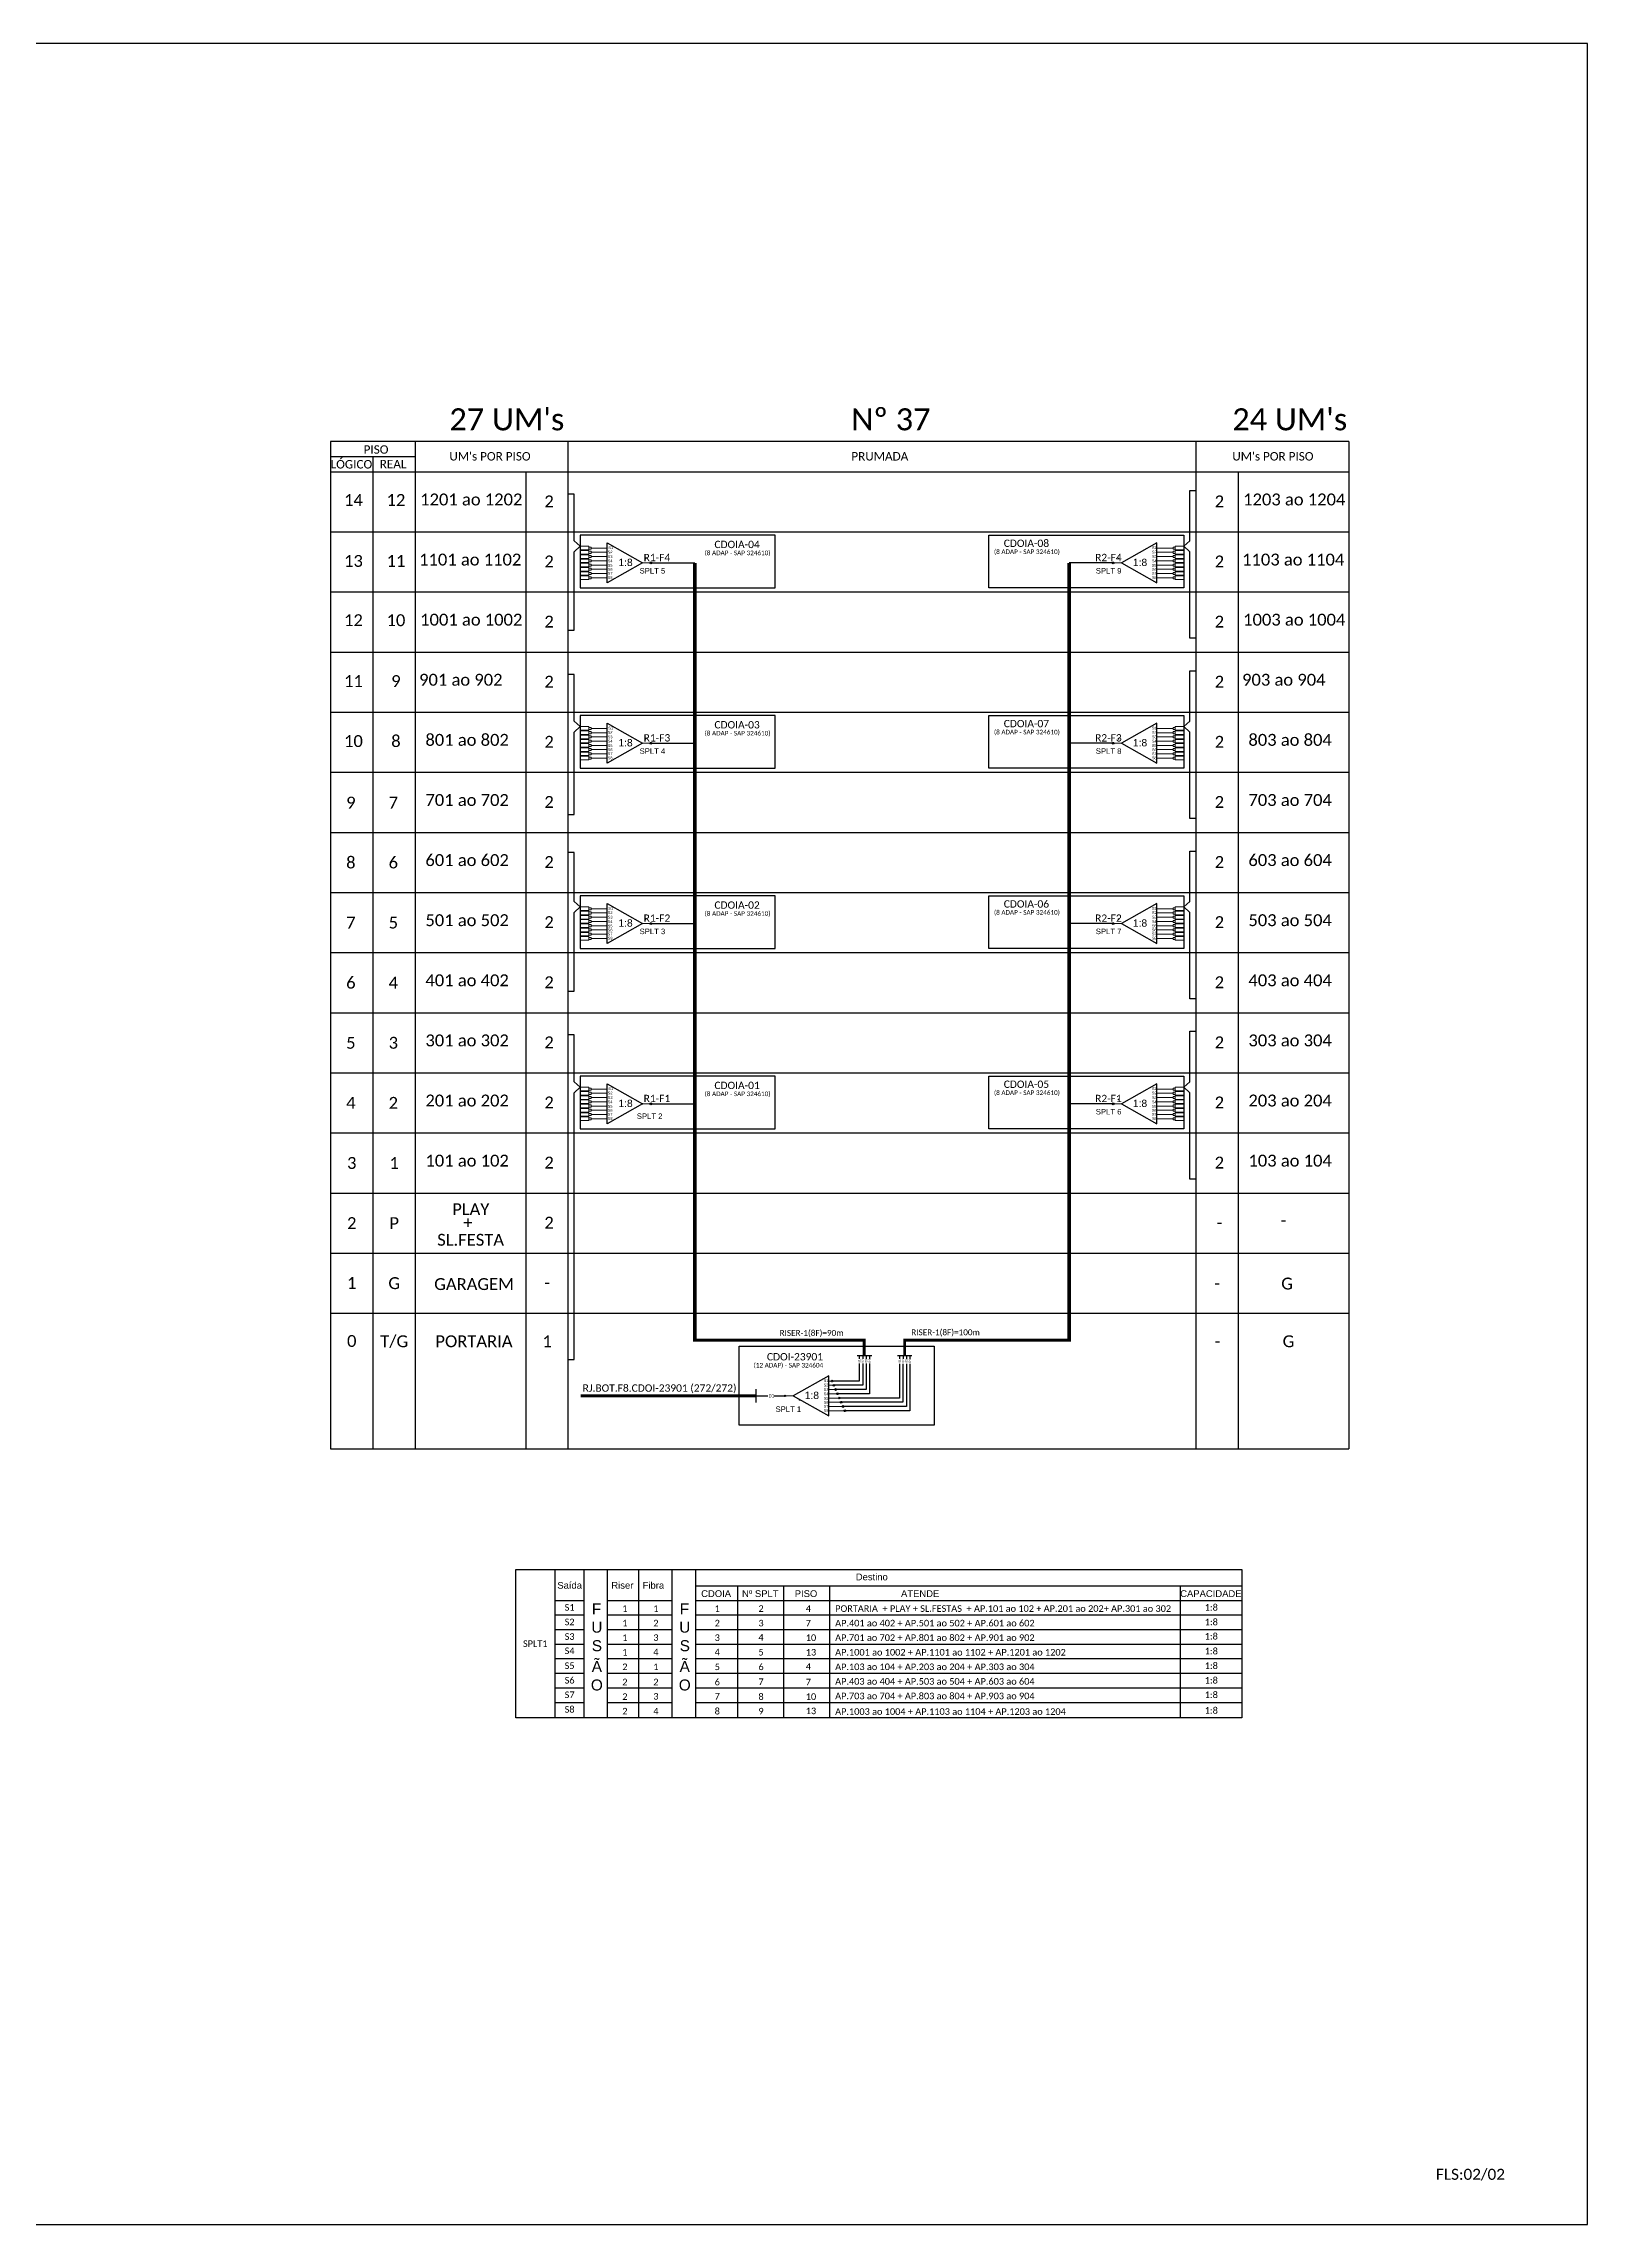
# Model space of a CAD drawing. Header units: metres. Extents: x -1286 to 457, y -500 to 94.
# Drawn here: x 36 to 457, y -500 to 94 of the extents above; entities that cross this region are included whole.
import ezdxf
from ezdxf.enums import TextEntityAlignment as Align

# ---------------------------------------------------------------- set-up
doc = ezdxf.new("R2010")
doc.units = ezdxf.units.M
doc.styles.add('ARIAL', font='arial.ttf')
doc.styles.add('WMF-Calibri0', font='calibri.ttf')

# ---------------------------------------------------------------- blocks, each defined once
blk = doc.blocks.new('SPLT_1-8_SC-APC')
at = {"color": 1}
blk.add_lwpolyline([(-7.37, -2.1), (-17.04, -7.55), (-7.37, -13), (-7.37, -2.1)], dxfattribs=at)
at = {"color": 3, "lineweight": 0}
for points in [[(-2.99, -3.51), (-7.37, -3.51)], [(-7.37, -4.66), (-2.99, -4.66)], [(-7.37, -5.82), (-2.99, -5.82)], [(-2.41, -3.02), (-2.41, -4)], [(-2.41, -3.02), (0, -3.02)], [(-2.41, -4), (0, -4)], [(-2.41, -4.17), (-2.41, -5.16)], [(-2.41, -4.17), (0, -4.17)], [(-2.41, -5.16), (0, -5.16)], [(-2.41, -5.32), (-2.41, -6.31)], [(-2.41, -5.32), (0, -5.32)], [(-7.37, -6.97), (-2.99, -6.97)], [(-7.37, -8.12), (-2.99, -8.12)], [(-7.37, -9.28), (-2.99, -9.28)], [(-7.37, -10.43), (-2.99, -10.43)], [(-7.37, -11.58), (-2.99, -11.58)], [(-2.41, -6.31), (0, -6.31)], [(-2.41, -6.48), (-2.41, -7.46)], [(-2.41, -6.48), (0, -6.48)], [(-2.41, -7.46), (0, -7.46)], [(-2.41, -7.63), (-2.41, -8.62)], [(-2.41, -7.63), (0, -7.63)], [(-2.41, -8.62), (0, -8.62)], [(-2.41, -8.78), (-2.41, -9.77)], [(-2.41, -8.78), (0, -8.78)], [(-2.41, -9.77), (0, -9.77)], [(-2.41, -9.94), (-2.41, -10.92)], [(-2.41, -9.94), (0, -9.94)], [(-2.41, -10.92), (0, -10.92)], [(-2.41, -11.09), (-2.41, -12.08)], [(-2.41, -11.09), (0, -11.09)], [(-2.41, -12.08), (0, -12.08)]]:
    blk.add_lwpolyline(points, dxfattribs=at)
for points in [[(-2.99, -3.22), (-2.41, -3.22), (-2.41, -3.8), (-2.99, -3.8)], [(-2.99, -4.38), (-2.41, -4.38), (-2.41, -4.95), (-2.99, -4.95)], [(-2.99, -5.53), (-2.41, -5.53), (-2.41, -6.1), (-2.99, -6.1)], [(-2.99, -6.68), (-2.41, -6.68), (-2.41, -7.26), (-2.99, -7.26)], [(-2.99, -7.84), (-2.41, -7.84), (-2.41, -8.41), (-2.99, -8.41)], [(-2.99, -8.99), (-2.41, -8.99), (-2.41, -9.56), (-2.99, -9.56)], [(-2.99, -10.14), (-2.41, -10.14), (-2.41, -10.72), (-2.99, -10.72)], [(-2.99, -11.3), (-2.41, -11.3), (-2.41, -11.87), (-2.99, -11.87)]]:
    blk.add_lwpolyline(points, close=True, dxfattribs=at)
at = {"color": 1, "lineweight": 0}
blk.add_lwpolyline([(-17.04, -7.55), (-19.26, -7.55)], dxfattribs=at)
at = {"color": 1, "style": 'ARIAL'}
for s, height, p in [('S1', 0.75, (-8.74, -3.78)), ('S2', 0.75, (-8.74, -4.97)), ('S3', 0.75, (-8.74, -6.18)), ('1:8', 2, (-13.91, -8.4)), ('S4', 0.75, (-8.74, -7.36)), ('S5', 0.75, (-8.74, -8.57)), ('S6', 0.75, (-8.74, -9.69)), ('S7', 0.75, (-8.74, -10.78)), ('S8', 0.75, (-8.74, -11.9))]:
    blk.add_text(s, height=height, dxfattribs=at).set_placement(p)
blk = doc.blocks.new('SPLITTER FUTURO')
blk.add_point((0, 0))
at = {"style": 'ARIAL', "text_generation_flag": 6, "flags": 4}
for tag, p, height in [('SPLT', (-6.22, -4.1), 1.5), ('INSTAL.', (-6.25, -6.09), 1.25)]:
    blk.add_attdef(tag, p, '', height=height, rotation=180, dxfattribs=at)
blk = doc.blocks.new('SPLT_1-8_SC-APC_ESQ')
at = {"color": 3, "lineweight": 0}
for points in [[(2.41, -3.02), (0, -3.02)], [(2.41, -4), (0, -4)], [(2.41, -4.17), (0, -4.17)], [(2.41, -5.16), (0, -5.16)], [(2.41, -5.32), (0, -5.32)], [(2.41, -3.02), (2.41, -4)], [(2.41, -4.17), (2.41, -5.16)], [(2.41, -5.32), (2.41, -6.31)], [(2.99, -3.51), (7.37, -3.51)], [(7.37, -4.66), (2.99, -4.66)], [(7.37, -5.82), (2.99, -5.82)], [(2.41, -6.31), (0, -6.31)], [(2.41, -6.48), (0, -6.48)], [(2.41, -7.46), (0, -7.46)], [(2.41, -7.63), (0, -7.63)], [(2.41, -8.62), (0, -8.62)], [(2.41, -8.78), (0, -8.78)], [(2.41, -9.77), (0, -9.77)], [(2.41, -9.94), (0, -9.94)], [(2.41, -10.92), (0, -10.92)], [(2.41, -11.09), (0, -11.09)], [(2.41, -6.48), (2.41, -7.46)], [(2.41, -7.63), (2.41, -8.62)], [(2.41, -8.78), (2.41, -9.77)], [(2.41, -9.94), (2.41, -10.92)], [(2.41, -11.09), (2.41, -12.08)], [(7.37, -6.97), (2.99, -6.97)], [(7.37, -8.12), (2.99, -8.12)], [(7.37, -9.28), (2.99, -9.28)], [(7.37, -10.43), (2.99, -10.43)], [(7.37, -11.58), (2.99, -11.58)], [(2.41, -12.08), (0, -12.08)]]:
    blk.add_lwpolyline(points, dxfattribs=at)
for points in [[(2.99, -3.22), (2.41, -3.22), (2.41, -3.8), (2.99, -3.8)], [(2.99, -4.38), (2.41, -4.38), (2.41, -4.95), (2.99, -4.95)], [(2.99, -5.53), (2.41, -5.53), (2.41, -6.1), (2.99, -6.1)], [(2.99, -6.68), (2.41, -6.68), (2.41, -7.26), (2.99, -7.26)], [(2.99, -7.84), (2.41, -7.84), (2.41, -8.41), (2.99, -8.41)], [(2.99, -8.99), (2.41, -8.99), (2.41, -9.56), (2.99, -9.56)], [(2.99, -10.14), (2.41, -10.14), (2.41, -10.72), (2.99, -10.72)], [(2.99, -11.3), (2.41, -11.3), (2.41, -11.87), (2.99, -11.87)]]:
    blk.add_lwpolyline(points, close=True, dxfattribs=at)
at = {"color": 1}
blk.add_lwpolyline([(7.37, -2.1), (17.04, -7.55), (7.37, -13), (7.37, -2.1)], dxfattribs=at)
at = {"color": 1, "lineweight": 0}
blk.add_lwpolyline([(17.04, -7.55), (19.26, -7.55)], dxfattribs=at)
at = {"color": 1, "style": 'ARIAL'}
for s, height, p in [('S3', 0.75, (7.55, -6.18)), ('S2', 0.75, (7.56, -4.97)), ('S1', 0.75, (7.7, -3.78)), ('S5', 0.75, (7.55, -8.57)), ('S4', 0.75, (7.55, -7.36)), ('S6', 0.75, (7.55, -9.69)), ('S7', 0.75, (7.55, -10.78)), ('S8', 0.75, (7.55, -11.9)), ('1:8', 2, (10.45, -8.4))]:
    blk.add_text(s, height=height, dxfattribs=at).set_placement(p)
blk = doc.blocks.new('SPLT_1-8_DIV_DIR')
h = blk.add_hatch(color=3)
h.dxf.hatch_style = 1
edge = h.paths.add_edge_path()
edge.add_arc((12.77, 4.04), 0.242, 0, 360)
h = blk.add_hatch(color=3)
h.dxf.hatch_style = 1
edge = h.paths.add_edge_path()
edge.add_arc((13.27, 2.88), 0.242, 0, 360)
h = blk.add_hatch(color=3)
h.dxf.hatch_style = 1
edge = h.paths.add_edge_path()
edge.add_arc((13.77, 1.73), 0.242, 0, 360)
h = blk.add_hatch(color=3)
h.dxf.hatch_style = 1
edge = h.paths.add_edge_path()
edge.add_arc((14.27, 0.58), 0.242, 0, 360)
h = blk.add_hatch(color=3)
h.dxf.hatch_style = 1
edge = h.paths.add_edge_path()
edge.add_arc((14.77, -0.58), 0.242, 0, 360)
h = blk.add_hatch(color=3)
h.dxf.hatch_style = 1
edge = h.paths.add_edge_path()
edge.add_arc((15.27, -1.73), 0.242, 0, 360)
h = blk.add_hatch(color=3)
h.dxf.hatch_style = 1
edge = h.paths.add_edge_path()
edge.add_arc((15.77, -2.88), 0.242, 0, 360)
h = blk.add_hatch(color=3)
h.dxf.hatch_style = 1
edge = h.paths.add_edge_path()
edge.add_arc((16.27, -4.04), 0.242, 0, 360)
at = {"color": 1, "lineweight": 0}
blk.add_lwpolyline([(2.22, 0), (0, 0)], dxfattribs=at)
at = {"color": 1}
blk.add_lwpolyline([(11.89, 5.45), (2.22, 0), (11.89, -5.45), (11.89, 5.45)], dxfattribs=at)
at = {"color": 7, "lineweight": 0}
for points in [[(12.77, 4.04), (11.89, 4.04)], [(11.89, 2.88), (13.27, 2.88)], [(11.89, 1.73), (13.77, 1.73)], [(11.89, 0.58), (14.27, 0.58)], [(11.89, -0.58), (14.77, -0.58)], [(11.89, -1.73), (15.27, -1.73)], [(11.89, -2.88), (15.77, -2.88)], [(11.89, -4.04), (16.27, -4.04)]]:
    blk.add_lwpolyline(points, dxfattribs=at)
at = {"color": 3}
for centre in [(12.77, 4.04), (13.27, 2.88), (13.77, 1.73), (14.27, 0.58), (14.77, -0.58), (15.27, -1.73), (15.77, -2.88), (16.27, -4.04)]:
    blk.add_circle(centre, 0.242, dxfattribs=at)
at = {"color": 1, "style": 'ARIAL'}
for s, height, p in [('1:8', 2, (5.35, -0.85)), ('S1', 0.75, (10.52, 3.77)), ('S2', 0.75, (10.52, 2.58)), ('S3', 0.75, (10.52, 1.37)), ('S4', 0.75, (10.52, 0.19)), ('S5', 0.75, (10.52, -1.02)), ('S6', 0.75, (10.52, -2.14)), ('S7', 0.75, (10.52, -3.24)), ('S8', 0.75, (10.52, -4.36))]:
    blk.add_text(s, height=height, dxfattribs=at).set_placement(p)
blk = doc.blocks.new('SPLITTER_')
blk.add_point((0, 0))
at = {"style": 'ARIAL', "flags": 4}
blk.add_attdef('SPLT', (0, -3.26), '', height=1.5, dxfattribs=at)

msp = doc.modelspace()

# ---------------------------------------------------------------- hatches: boundary and pattern name
h = msp.add_hatch(color=3)
h.dxf.hatch_style = 1
edge = h.paths.add_edge_path()
edge.add_arc((201.82, -47.26), 0.242, 0, 360)
h = msp.add_hatch(color=3)
h.dxf.hatch_style = 1
edge = h.paths.add_edge_path()
edge.add_arc((327.8, -47.26), 0.242, 0, 360)
h = msp.add_hatch(color=3)
h.dxf.hatch_style = 1
edge = h.paths.add_edge_path()
edge.add_arc((201.82, -96.37), 0.242, 0, 360)
h = msp.add_hatch(color=3)
h.dxf.hatch_style = 1
edge = h.paths.add_edge_path()
edge.add_arc((327.8, -96.37), 0.242, 0, 360)
h = msp.add_hatch(color=3)
h.dxf.hatch_style = 1
edge = h.paths.add_edge_path()
edge.add_arc((201.82, -145.49), 0.242, 0, 360)
h = msp.add_hatch(color=3)
h.dxf.hatch_style = 1
edge = h.paths.add_edge_path()
edge.add_arc((327.8, -145.49), 0.242, 0, 360)
h = msp.add_hatch(color=3)
h.dxf.hatch_style = 1
edge = h.paths.add_edge_path()
edge.add_arc((201.82, -194.6), 0.242, 0, 360)
h = msp.add_hatch(color=3)
h.dxf.hatch_style = 1
edge = h.paths.add_edge_path()
edge.add_arc((327.8, -194.6), 0.242, 0, 360)
h = msp.add_hatch(color=3)
h.dxf.hatch_style = 1
edge = h.paths.add_edge_path()
edge.add_arc((238.41, -274.14), 0.205, 0, 360)

# ---------------------------------------------------------------- linework, layer by layer
at = {"color": 5}
for p, q in [((201.82, -47.26), (213.85, -47.26)), ((201.82, -96.37), (213.85, -96.37)), ((201.82, -145.49), (213.85, -145.49)), ((201.82, -194.6), (213.85, -194.6))]:
    msp.add_line(p, q, dxfattribs=at)
at = {"color": 6}
for p, q in [((327.8, -47.26), (315.77, -47.26)), ((327.8, -96.37), (315.77, -96.37)), ((327.8, -145.49), (315.77, -145.49)), ((327.8, -194.6), (315.77, -194.6))]:
    msp.add_line(p, q, dxfattribs=at)
for p, q in [((165.05, -321.45), (362.79, -321.45)), ((165.05, -361.86), (165.05, -321.45)), ((175.71, -321.45), (175.71, -361.86)), ((183.6, -321.45), (183.6, -361.86)), ((190.07, -361.86), (190.07, -321.45)), ((198.52, -321.45), (198.52, -361.86)), ((207.54, -321.45), (207.54, -361.86)), ((214.02, -321.45), (214.02, -361.86)), ((214.02, -325.86), (362.79, -325.86)), ((225.42, -325.86), (225.42, -361.86)), ((237.99, -325.86), (237.99, -361.86)), ((250.54, -325.86), (250.54, -361.86)), ((346, -325.86), (346, -361.86)), ((362.79, -321.45), (362.79, -361.86)), ((175.71, -329.83), (183.6, -329.83)), ((190.07, -329.83), (207.54, -329.83)), ((214.02, -329.83), (362.79, -329.83)), ((175.71, -333.79), (183.6, -333.79)), ((175.71, -337.76), (183.6, -337.76)), ((190.07, -333.79), (207.54, -333.79)), ((190.07, -337.76), (207.54, -337.76)), ((214.02, -333.79), (362.79, -333.79)), ((214.02, -337.76), (362.79, -337.76)), ((175.71, -341.73), (183.6, -341.73)), ((190.07, -341.73), (207.54, -341.73)), ((214.02, -341.73), (362.79, -341.73)), ((175.71, -345.7), (183.6, -345.7)), ((175.71, -349.67), (183.6, -349.67)), ((190.07, -345.7), (207.54, -345.7)), ((190.07, -349.67), (207.54, -349.67)), ((214.02, -345.7), (362.79, -345.7)), ((214.02, -349.67), (362.79, -349.67)), ((175.71, -353.64), (183.6, -353.64)), ((190.07, -353.64), (207.54, -353.64)), ((214.02, -353.64), (362.79, -353.64)), ((362.79, -361.86), (165.05, -361.86)), ((175.71, -357.61), (183.6, -357.61)), ((190.07, -357.61), (207.54, -357.61)), ((214.02, -357.61), (362.79, -357.61))]:
    msp.add_line(p, q)
msp.add_lwpolyline([(-384.06, -499.81), (456.94, -499.81), (456.94, 94.19), (-384.06, 94.19)], close=True)
at = {"color": 0}
for points in [[(391.92, -14.2), (114.59, -14.2)], [(114.59, -18.31), (137.73, -18.31)], [(114.59, -22.43), (391.92, -22.43)]]:
    msp.add_lwpolyline(points, dxfattribs=at)
for points in [[(114.59, -14.2), (114.59, -288.55)], [(137.73, -288.55), (137.73, -14.2)], [(179.32, -288.55), (179.32, -14.2)], [(350.33, -14.2), (350.33, -288.55)], [(391.92, -14.2), (391.92, -288.55)], [(114.59, -22.43), (391.92, -22.43)], [(126.16, -18.31), (126.16, -288.55)], [(167.75, -22.43), (167.75, -288.55)], [(361.9, -288.55), (361.9, -22.43)], [(114.59, -38.8), (391.92, -38.8)], [(114.59, -55.17), (391.92, -55.17)], [(114.59, -55.17), (391.92, -55.17)], [(114.59, -71.54), (391.92, -71.54)], [(114.59, -87.91), (391.92, -87.91)], [(114.59, -104.29), (391.92, -104.29)], [(114.59, -120.66), (391.92, -120.66)], [(114.59, -137.03), (391.92, -137.03)], [(114.59, -153.4), (391.92, -153.4)], [(114.59, -169.77), (391.92, -169.77)], [(114.59, -186.15), (391.92, -186.15)], [(114.59, -202.52), (391.92, -202.52)], [(114.59, -218.89), (391.92, -218.89)], [(114.59, -235.26), (391.92, -235.26)], [(114.59, -251.63), (391.92, -251.63)], [(114.59, -288.55), (391.92, -288.55)]]:
    msp.add_lwpolyline(points)
at = {"color": 3}
for points in [[(179.34, -65.56), (180.99, -65.56), (180.99, -44.23), (182.56, -42.73), (180.99, -41.22), (180.99, -28.52), (179.34, -28.52)], [(350.28, -67.78), (348.63, -67.78), (348.62, -44.23), (347.06, -42.73), (348.62, -41.22), (348.62, -27.5), (350.27, -27.5)], [(350.28, -116.9), (348.63, -116.9), (348.62, -93.35), (347.06, -91.84), (348.62, -90.33), (348.62, -76.61), (350.27, -76.61)], [(179.34, -115.79), (180.99, -115.79), (180.99, -93.35), (182.56, -91.84), (180.99, -90.33), (180.99, -77.69), (179.34, -77.69)], [(179.34, -163.9), (180.99, -163.9), (180.99, -142.47), (182.56, -140.96), (180.99, -139.45), (180.99, -126.11), (179.34, -126.11)], [(350.28, -166.01), (348.63, -166.01), (348.62, -142.47), (347.06, -140.96), (348.62, -139.45), (348.62, -125.73), (350.27, -125.73)], [(179.34, -264.21), (180.99, -264.21), (180.99, -191.58), (182.56, -190.07), (180.99, -188.57), (180.99, -175.8), (179.34, -175.8)], [(350.28, -215.13), (348.63, -215.13), (348.62, -191.58), (347.06, -190.07), (348.62, -188.57), (348.62, -174.84), (350.27, -174.84)], [(230.56, -274.14), (233.72, -274.14)], [(235.39, -274.14), (238.41, -274.14)]]:
    msp.add_lwpolyline(points, dxfattribs=at)
at = {"color": 1}
for points in [[(235.69, -39.71), (182.56, -39.71), (182.56, -54.03), (235.69, -54.03)], [(293.93, -39.71), (347.06, -39.71), (347.06, -54.03), (293.93, -54.03)], [(235.69, -88.83), (182.56, -88.83), (182.56, -103.14), (235.69, -103.14)], [(293.93, -88.83), (347.06, -88.83), (347.06, -103.14), (293.93, -103.14)], [(235.69, -137.94), (182.56, -137.94), (182.56, -152.26), (235.69, -152.26)], [(293.93, -137.94), (347.06, -137.94), (347.06, -152.26), (293.93, -152.26)], [(235.69, -187.06), (182.56, -187.06), (182.56, -201.37), (235.69, -201.37)], [(293.93, -187.06), (347.06, -187.06), (347.06, -201.37), (293.93, -201.37)], [(225.93, -260.6), (279.06, -260.6), (279.06, -282.07), (225.93, -282.07)]]:
    msp.add_lwpolyline(points, close=True, dxfattribs=at)
at = {"color": 5}
msp.add_lwpolyline([(259.94, -263.14, 0.8, 0.8, 0), (259.94, -258.98, 0.8, 0.8, 0), (213.85, -258.98, 1, 1, 0), (213.85, -47.26, 1, 1, 0)], format="xyseb", dxfattribs=at)
at = {"color": 6}
msp.add_lwpolyline([(270.98, -263.14, 0.8, 0.8, 0), (270.98, -258.97, 0.8, 0.8, 0), (315.77, -258.97, 1, 1, 0), (315.77, -47.26, 1, 1, 0)], format="xyseb", dxfattribs=at)
at = {"color": 5}
for points in [[(258.62, -265.35), (258.62, -270.11), (251.18, -270.11)], [(259.54, -265.35), (259.54, -271.26), (251.58, -271.26)], [(260.47, -265.35), (260.47, -272.41), (251.98, -272.41)], [(261.39, -265.35), (261.39, -273.56), (252.9, -273.56)], [(258.02, -263.14), (262.03, -263.14)], [(258.62, -263.14), (258.62, -264.02)], [(259.54, -263.14), (259.54, -264.02)], [(260.47, -263.14), (260.47, -264.02)], [(261.4, -263.14), (261.4, -264.02)]]:
    msp.add_lwpolyline(points, dxfattribs=at)
at = {"color": 6}
for points in [[(269.6, -265.37), (269.6, -274.72), (253.18, -274.72)], [(270.52, -265.37), (270.52, -275.88), (253.58, -275.88)], [(271.45, -265.37), (271.45, -277.03), (253.98, -277.03)], [(272.37, -265.37), (272.37, -278.18), (254.92, -278.18)], [(269.01, -263.14), (272.96, -263.14)], [(269.61, -263.14), (269.61, -264.04)], [(270.53, -263.14), (270.53, -264.04)], [(271.46, -263.14), (271.46, -264.04)], [(272.38, -263.14), (272.38, -264.04)]]:
    msp.add_lwpolyline(points, dxfattribs=at)
at = {"color": 1}
msp.add_lwpolyline([(230.56, -275.98), (230.56, -272.3)], dxfattribs=at)
at = {"color": 1, "const_width": 0.8}
msp.add_lwpolyline([(182.69, -274.14), (230.56, -274.14)], dxfattribs=at)
at = {"color": 3}
for centre, radius in [((201.82, -47.26), 0.242), ((327.8, -47.26), 0.242), ((201.82, -96.37), 0.242), ((327.8, -96.37), 0.242), ((201.82, -145.49), 0.242), ((327.8, -145.49), 0.242), ((201.82, -194.6), 0.242), ((327.8, -194.6), 0.242), ((238.41, -274.14), 0.205)]:
    msp.add_circle(centre, radius, dxfattribs=at)

# ---------------------------------------------------------------- block references
for name, p in [('SPLT_1-8_SC-APC_ESQ', (182.56, -39.71)), ('SPLT_1-8_SC-APC_ESQ', (182.56, -88.83)), ('SPLT_1-8_SC-APC_ESQ', (182.56, -137.94)), ('SPLT_1-8_SC-APC_ESQ', (182.56, -187.06)), ('SPLT_1-8_DIV_DIR', (238.41, -274.14))]:
    msp.add_blockref(name, p)
ref = msp.add_blockref('SPLITTER FUTURO', (200.36, -46.04), dxfattribs=dict(xscale=-1))
ref.add_attrib('SPLT', 'SPLT 5', (198.78, -50.14), dxfattribs={"height": 1.5, "rotation": 180, "style": 'ARIAL', "text_generation_flag": 6})
ref = msp.add_blockref('SPLITTER FUTURO', (329.26, -46.04))
ref.add_attrib('SPLT', 'SPLT 9', (323.04, -50.14), dxfattribs={"height": 1.5, "rotation": 180, "style": 'ARIAL', "text_generation_flag": 6})
for p in [(347.06, -39.71), (347.06, -88.83), (347.06, -137.94), (347.06, -187.06)]:
    msp.add_blockref('SPLT_1-8_SC-APC', p, dxfattribs=at)
ref = msp.add_blockref('SPLITTER FUTURO', (200.36, -95.16), dxfattribs=dict(xscale=-1))
ref.add_attrib('SPLT', 'SPLT 4', (198.78, -99.25), dxfattribs={"height": 1.5, "rotation": 180, "style": 'ARIAL', "text_generation_flag": 6})
ref = msp.add_blockref('SPLITTER FUTURO', (329.26, -95.16))
ref.add_attrib('SPLT', 'SPLT 8', (323.04, -99.25), dxfattribs={"height": 1.5, "rotation": 180, "style": 'ARIAL', "text_generation_flag": 6})
ref = msp.add_blockref('SPLITTER FUTURO', (200.36, -144.27), dxfattribs=dict(xscale=-1))
ref.add_attrib('SPLT', 'SPLT 3', (198.78, -148.37), dxfattribs={"height": 1.5, "rotation": 180, "style": 'ARIAL', "text_generation_flag": 6})
ref = msp.add_blockref('SPLITTER FUTURO', (329.26, -144.27))
ref.add_attrib('SPLT', 'SPLT 7', (323.04, -148.37), dxfattribs={"height": 1.5, "rotation": 180, "style": 'ARIAL', "text_generation_flag": 6})
ref = msp.add_blockref('SPLITTER FUTURO', (199.6, -194.6), dxfattribs=dict(xscale=-1))
ref.add_attrib('SPLT', 'SPLT 2', (198.02, -198.7), dxfattribs={"height": 1.5, "rotation": 180, "style": 'ARIAL', "text_generation_flag": 6})
ref = msp.add_blockref('SPLITTER FUTURO', (329.26, -193.39))
ref.add_attrib('SPLT', 'SPLT 6', (323.04, -197.48), dxfattribs={"height": 1.5, "rotation": 180, "style": 'ARIAL', "text_generation_flag": 6})
ref = msp.add_blockref('SPLITTER_', (242.33, -275.24), dxfattribs=dict(xscale=-1))
ref.add_attrib('SPLT', 'SPLT 1', (235.8, -278.5), dxfattribs={"height": 1.5, "style": 'ARIAL'})

# ---------------------------------------------------------------- texts
at = {"color": 0, "style": 'WMF-Calibri0'}
for s, height, p in [("27 UM's", 6, (146.97, -11.14)), ('Nº 37', 6, (256.45, -11.14)), ('Nº 37', 6, (256.45, -11.14)), ("24 UM's", 6, (360.22, -11.14)), ('     PISO', 2.3, (119.55, -17.51)), ("UM's POR PISO", 2.3, (146.97, -19.36)), ('PRUMADA', 2.3, (256.45, -19.36)), ("UM's POR PISO", 2.3, (360.22, -19.36)), ('  LÓGICO', 2.3, (113, -21.53)), ('    REAL', 2.3, (124.76, -21.48))]:
    msp.add_text(s, height=height, dxfattribs=at).set_placement(p)
at = {"color": 7, "style": 'WMF-Calibri0'}
for s, p in [('14', (120.84, -30.12)), ('12', (132.41, -30.12)), ('13', (120.84, -46.71)), ('11', (132.41, -46.71)), ('12', (120.84, -62.86)), ('10', (132.41, -62.86)), ('11', (120.84, -79.45)), ('9', (132.41, -79.45)), ('10', (120.84, -95.78)), ('8', (132.41, -95.78))]:
    msp.add_text(s, height=3.24, dxfattribs=at).set_placement(p, align=Align.MIDDLE_CENTER)
for s, height, p in [('1201 ao 1202', 3.24, (139.01, -31.59)), ('1203 ao 1204', 3.24, (363.18, -31.59)), ('1101 ao 1102', 3.24, (138.72, -47.96)), ('1103 ao 1104', 3.24, (362.89, -47.96)), ('1001 ao 1002', 3.24, (139.01, -64.33)), ('1003 ao 1004', 3.24, (363.18, -64.33)), ('901 ao 902', 3.24, (138.72, -80.7)), ('903 ao 904', 3.24, (362.89, -80.7)), ('801 ao 802', 3.24, (140.44, -97.07)), ('803 ao 804', 3.24, (364.61, -97.07)), ('701 ao 702', 3.24, (140.44, -113.45)), ('703 ao 704', 3.24, (364.61, -113.45)), ('601 ao 602', 3.24, (140.44, -129.82)), ('603 ao 604', 3.24, (364.61, -129.82)), ('501 ao 502', 3.24, (140.44, -146.19)), ('503 ao 504', 3.24, (364.61, -146.19)), ('401 ao 402', 3.24, (140.44, -162.56)), ('403 ao 404', 3.24, (364.61, -162.56)), ('301 ao 302', 3.24, (140.44, -178.93)), ('303 ao 304', 3.24, (364.61, -178.93)), ('201 ao 202', 3.24, (140.44, -195.31)), ('203 ao 204', 3.24, (364.61, -195.31)), ('101 ao 102', 3.24, (140.44, -211.68)), ('103 ao 104', 3.24, (364.61, -211.68)), ('PLAY', 3.24, (147.74, -224.91)), ('SL.FESTA', 3.24, (143.65, -233.24)), ('+', 3.24, (150.75, -228.58)), ('-', 3.24, (373.39, -227.97)), ('GARAGEM', 3.24, (142.83, -245.31)), ('G', 3.24, (373.56, -245.16)), ('PORTARIA', 3.24, (143.16, -260.88)), ('G', 3.24, (373.93, -260.88)), ('1', 1.79, (194.07, -332.96)), ('1', 1.79, (202.52, -332.96)), ('1', 1.79, (219.23, -332.96)), ('2', 1.79, (231.15, -332.96)), ('4', 1.79, (244.04, -332.96)), ('PORTARIA  + PLAY + SL.FESTAS  + AP.101 ao 102 + AP.201 ao 202+ AP.301 ao 302', 1.7927, (252.05, -332.96)), ('1', 1.79, (194.07, -336.93)), ('2', 1.79, (202.52, -336.93)), ('2', 1.79, (219.23, -336.93)), ('3', 1.79, (231.15, -336.93)), ('7', 1.79, (244.04, -336.93)), ('AP.401 ao 402 + AP.501 ao 502 + AP.601 ao 602', 1.7927, (252.05, -336.93)), ('1', 1.79, (194.07, -340.89)), ('1', 1.79, (194.07, -344.86)), ('4', 1.79, (202.52, -344.79)), ('3', 1.79, (202.52, -340.89)), ('4', 1.79, (219.23, -344.79)), ('3', 1.79, (219.23, -340.89)), ('4', 1.79, (231.15, -340.82)), ('5', 1.79, (231.15, -344.86)), ('10', 1.793, (244.04, -340.89)), ('13', 1.793, (244.04, -344.86)), ('AP.701 ao 702 + AP.801 ao 802 + AP.901 ao 902', 1.7927, (252.05, -340.89)), ('AP.1001 ao 1002 + AP.1101 ao 1102 + AP.1201 ao 1202', 1.7927, (252.05, -344.86)), ('2', 1.79, (194.07, -348.83)), ('1', 1.79, (202.52, -348.83)), ('5', 1.79, (219.23, -348.83)), ('6', 1.79, (231.15, -348.83)), ('4', 1.79, (244.04, -348.75)), ('AP.103 ao 104 + AP.203 ao 204 + AP.303 ao 304', 1.7927, (252.05, -348.83)), ('2', 1.79, (194.07, -352.97)), ('2', 1.79, (194.07, -356.94)), ('2', 1.79, (202.52, -352.97)), ('3', 1.79, (202.52, -356.86)), ('6', 1.79, (219.23, -352.97)), ('7', 1.79, (219.23, -356.86)), ('8', 1.79, (231.15, -356.94)), ('7', 1.79, (231.15, -352.9)), ('7', 1.79, (244.04, -352.97)), ('10', 1.793, (244.04, -356.94)), ('AP.403 ao 404 + AP.503 ao 504 + AP.603 ao 604', 1.7927, (252.05, -352.8)), ('AP.703 ao 704 + AP.803 ao 804 + AP.903 ao 904', 1.7927, (252.05, -356.77)), ('2', 1.79, (194.07, -360.91)), ('4', 1.79, (202.52, -360.91)), ('8', 1.79, (219.23, -360.91)), ('9', 1.79, (231.15, -360.91)), ('13', 1.793, (244.04, -360.83)), ('AP.1003 ao 1004 + AP.1103 ao 1104 + AP.1203 ao 1204', 1.7927, (252.05, -361.02))]:
    msp.add_text(s, height=height, dxfattribs=at).set_placement(p)
at = {"color": 1, "style": 'WMF-Calibri0'}
for s, p in [('CDOIA-04', (219.16, -43.22)), ('CDOIA-08', (297.97, -42.9)), ('CDOIA-03', (219.16, -92.34)), ('CDOIA-07', (297.97, -92.02)), ('CDOIA-02', (219.16, -141.45)), ('CDOIA-06', (297.97, -141.14)), ('CDOIA-01', (219.16, -190.57)), ('CDOIA-05', (297.97, -190.25)), ('CDOI-23901', (233.46, -264.48)), ('RJ.BOT.F8.CDOI-23901 (272/272)', (183.27, -273))]:
    msp.add_text(s, height=2, dxfattribs=at).set_placement(p)
at = {"color": 5, "style": 'WMF-Calibri0'}
for s, height, p in [('R1-F4', 2, (199.89, -46.78)), ('R1-F3', 2, (199.89, -95.9)), ('R1-F2', 2, (199.89, -145.01)), ('R1-F1', 2, (199.89, -194.13)), ('RISER-1(8F)=90m', 1.6, (236.92, -257.79))]:
    msp.add_text(s, height=height, dxfattribs=at).set_placement(p)
at = {"color": 1, "style": 'WMF-Calibri0'}
for s, p in [('(8 ADAP - SAP 324610)', (225.46, -45.15)), ('(8 ADAP - SAP 324610)', (304.28, -44.83)), ('(8 ADAP - SAP 324610)', (225.46, -94.26)), ('(8 ADAP - SAP 324610)', (304.28, -93.95)), ('(8 ADAP - SAP 324610)', (225.46, -143.38)), ('(8 ADAP - SAP 324610)', (304.28, -143.06)), ('(8 ADAP - SAP 324610)', (225.46, -192.49)), ('(8 ADAP - SAP 324610)', (304.28, -192.18)), ('(12 ADAP) - SAP 324604', (239.31, -266.41))]:
    msp.add_text(s, height=1.25, dxfattribs=at).set_placement(p, align=Align.CENTER)
at = {"color": 6, "style": 'WMF-Calibri0'}
for s, height, p in [('R2-F4', 2, (322.86, -46.78)), ('R2-F3', 2, (322.86, -95.9)), ('R2-F2', 2, (322.86, -145.01)), ('R2-F1', 2, (322.86, -194.13)), ('RISER-1(8F)=100m', 1.6, (272.78, -257.62))]:
    msp.add_text(s, height=height, dxfattribs=at).set_placement(p)
at = {"style": 'ARIAL'}
for s, p in [('01', (258.61, -264.62)), ('02', (259.55, -264.62)), ('03', (260.48, -264.62)), ('04', (261.41, -264.62)), ('01', (269.6, -264.62)), ('02', (270.54, -264.62)), ('03', (271.47, -264.62)), ('04', (272.39, -264.62))]:
    msp.add_text(s, height=0.6, rotation=90, dxfattribs=at).set_placement(p, align=Align.MIDDLE_CENTER)
for s, height, p in [('01', 1, (234.72, -274.14)), ('Saída', 1.84, (179.73, -325.74)), ('Riser', 1.84, (194.09, -325.74)), ('Fibra', 1.84, (202.54, -325.74)), ('Destino', 1.84, (262.03, -323.45)), ('CDOIA', 1.84, (219.62, -328)), ('Nº SPLT', 1.84, (231.65, -328)), ('PISO', 1.84, (244.11, -328)), ('ATENDE', 1.84, (275.2, -328)), ('CAPACIDADE', 1.84, (354.39, -328))]:
    msp.add_text(s, height=height, dxfattribs=at).set_placement(p, align=Align.MIDDLE_CENTER)
at = {"linetype": 'Continuous', "style": 'ARIAL'}
for s, p in [('F', (185.78, -333.63)), ('F', (209.72, -333.63)), ('U', (185.63, -338.63)), ('U', (209.57, -338.63)), ('S', (185.76, -343.68)), ('S', (209.7, -343.68)), ('Ã', (185.74, -349.33)), ('Ã', (209.68, -349.33)), ('O', (185.51, -354.38)), ('O', (209.45, -354.38))]:
    msp.add_text(s, height=3, dxfattribs=at).set_placement(p)
at = {"style": 'WMF-Calibri0'}
msp.add_text('FLS:02/02', height=3, dxfattribs=at).set_placement((415.69, -487.66))
at = {"color": 7, "style": 'WMF-Calibri0'}
for tag, flags, p in [('2', 4, (174.12, -30.5)), ('2', 4, (356.7, -30.5)), ('2', 4, (174.12, -46.87)), ('2', 4, (356.7, -46.87)), ('2', 4, (174.12, -63.24)), ('2', 4, (356.7, -63.24)), ('2', 4, (174.12, -79.61)), ('2', 4, (356.7, -79.61)), ('2', 4, (174.12, -95.99)), ('2', 4, (356.7, -95.99)), ('9', 4, (120.13, -112.54)), ('7', 4, (131.7, -112.54)), ('2', 4, (174.12, -112.36)), ('2', 4, (356.7, -112.36)), ('8', 4, (120.13, -128.84)), ('6', 4, (131.7, -128.84)), ('2', 4, (174.12, -128.73)), ('2', 4, (356.7, -128.73)), ('7', 4, (120.13, -145.22)), ('5', 4, (131.7, -145.22)), ('2', 4, (174.12, -145.1)), ('2', 4, (356.7, -145.1)), ('6', 4, (120.13, -161.59)), ('4', 4, (131.7, -161.59)), ('2', 4, (174.12, -161.47)), ('2', 4, (356.7, -161.47)), ('5', 4, (120.13, -177.96)), ('3', 4, (131.7, -177.96)), ('2', 4, (174.12, -177.85)), ('2', 4, (356.7, -177.85)), ('4', 4, (120.13, -194.33)), ('2', 4, (131.7, -194.33)), ('2', 4, (174.12, -194.22)), ('2', 4, (356.7, -194.22)), ('3', 4, (120.37, -210.7)), ('1', 4, (131.94, -210.7)), ('2', 4, (174.12, -210.59)), ('2', 4, (356.7, -210.59)), ('2', 4, (120.37, -227.08)), ('P', 4, (131.94, -227.08)), ('2', 4, (174.12, -226.96)), ('-', 4, (356.7, -226.96)), ('1', 4, (120.37, -243.36)), ('G', 12, (131.94, -243.43)), ('-', 4, (173.61, -243.29)), ('-', 4, (356.12, -243.48)), ('0', 4, (120.37, -259.18)), ('T/G', 12, (131.94, -259.27)), ('1', 4, (173.61, -259.28)), ('-', 4, (356.19, -259.28))]:
    msp.add_attdef(tag, text='XX', height=3.24, dxfattribs=dict(at, flags=flags)).set_placement(p, align=Align.MIDDLE_CENTER)
at = {"color": 7, "lineweight": 0, "style": 'WMF-Calibri0', "flags": 8}
for tag, p, s in [('S1', (178.36, -332.64), 'S1'), ('1:8', (352.71, -332.64), '1:8'), ('S2', (178.36, -336.61), 'S2'), ('1:8', (352.71, -336.61), '1:8'), ('SPLT1', (167.01, -342.52), 'XX'), ('S3', (178.36, -340.58), 'S3'), ('S4', (178.36, -344.47), 'S4'), ('1:8', (352.71, -340.5), '1:8'), ('1:8', (352.71, -344.55), '1:8'), ('S5', (178.36, -348.52), 'S5'), ('1:8', (352.71, -348.52), '1:8'), ('S6', (178.36, -352.49), 'S6'), ('S7', (178.36, -356.45), 'S7'), ('1:8', (352.71, -352.49), '1:8'), ('1:8', (352.71, -356.45), '1:8'), ('S8', (178.36, -360.42), 'S8'), ('1:8', (352.71, -360.71), '1:8')]:
    msp.add_attdef(tag, p, s, height=1.793, dxfattribs=at)

doc.saveas('drawing.dxf')
